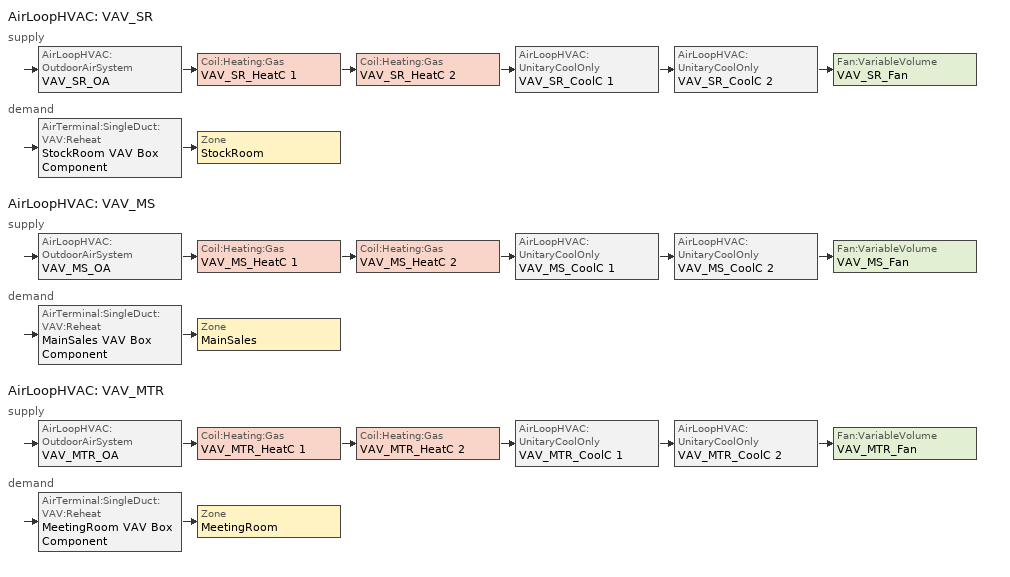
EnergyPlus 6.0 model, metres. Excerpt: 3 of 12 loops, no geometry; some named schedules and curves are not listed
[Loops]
AirLoopHVAC 'VAV_SR'
 supply: AirLoopHVAC:OutdoorAirSystem 'VAV_SR_OA' > Coil:Heating:Gas 'VAV_SR_HeatC 1' > Coil:Heating:Gas 'VAV_SR_HeatC 2' > AirLoopHVAC:UnitaryCoolOnly 'VAV_SR_CoolC 1' > AirLoopHVAC:UnitaryCoolOnly 'VAV_SR_CoolC 2' > Fan:VariableVolume 'VAV_SR_Fan'
 demand: AirTerminal:SingleDuct:VAV:Reheat 'StockRoom VAV Box Component' > Zone 'StockRoom'
AirLoopHVAC 'VAV_MS'
 supply: AirLoopHVAC:OutdoorAirSystem 'VAV_MS_OA' > Coil:Heating:Gas 'VAV_MS_HeatC 1' > Coil:Heating:Gas 'VAV_MS_HeatC 2' > AirLoopHVAC:UnitaryCoolOnly 'VAV_MS_CoolC 1' > AirLoopHVAC:UnitaryCoolOnly 'VAV_MS_CoolC 2' > Fan:VariableVolume 'VAV_MS_Fan'
 demand: AirTerminal:SingleDuct:VAV:Reheat 'MainSales VAV Box Component' > Zone 'MainSales'
AirLoopHVAC 'VAV_MTR'
 supply: AirLoopHVAC:OutdoorAirSystem 'VAV_MTR_OA' > Coil:Heating:Gas 'VAV_MTR_HeatC 1' > Coil:Heating:Gas 'VAV_MTR_HeatC 2' > AirLoopHVAC:UnitaryCoolOnly 'VAV_MTR_CoolC 1' > AirLoopHVAC:UnitaryCoolOnly 'VAV_MTR_CoolC 2' > Fan:VariableVolume 'VAV_MTR_Fan'
 demand: AirTerminal:SingleDuct:VAV:Reheat 'MeetingRoom VAV Box Component' > Zone 'MeetingRoom'
[ComponentCost:LineItem]
Name | Line Item Type | Item | Cost per Each | Quantity | Cost per Unit of Output Capacity
Infiltration:StockRoom | General | StockRoom | 1 | 0
People:StockRoom | General | StockRoom | 1 | 14.9667
LIGHTING EQUIP:StockRoom | Lights | StockRoom |  |  | 1
ElectricEquipment:StockRoom:PlugMisc | General | StockRoom | 1 | 2.5293
Infiltration:MainSales | General | MainSales | 1 | 0
People:MainSales | General | MainSales | 1 | 174.1946
LIGHTING EQUIP:MainSales | Lights | MainSales |  |  | 1
ElectricEquipment:MainSales:PlugMisc | General | MainSales | 1 | 8.7097
Infiltration:MeetingRoom | General | MeetingRoom | 1 | 0
People:MeetingRoom | General | MeetingRoom | 1 | 37.5003
LIGHTING EQUIP:MeetingRoom | Lights | MeetingRoom |  |  | 1
ElectricEquipment:MeetingRoom:PlugMisc | General | MeetingRoom | 1 | 0.4215
[Sizing:Zone] Zone Cooling Design Supply Air Temperature {C}=14; Zone Heating Design Supply Air Temperature {C}=40; Zone Cooling Design Supply Air Humidity Ratio {kg-H20/kg-air}=0.0085; Zone Heating Design Supply Air Humidity Ratio {kg-H20/kg-air}=0.008; Outdoor Air Method=Flow/Zone; Outside Air Flow per Person {(m3/s)/person}=0; Outside Air Flow per Zone Floor Area {(m3/s)/m2}=0; Cooling Design Air Flow Method {Flow/Zone | DesignDay | DesignDayWithLimit}=DesignDay; Cooling Minimum Air Flow Fraction=0; Heating Design Air Flow Method {Flow/Zone | DesignDay}=DesignDay; Heating Design Air Flow Rate=0
Name | Outside Air Flow per Zone {m3/s}
StockRoom | 0.255019
MainSales | 2.26152
MeetingRoom | 0.109752
[ZoneControl:Thermostat] Control Type Schedule=Dual Zone Control Type Sched
Name | Zone | Control 1
StockRoom Thermostat | StockRoom | StockRoom DualSPSched
MainSales Thermostat | MainSales | MainSales DualSPSched
MeetingRoom Thermostat | MeetingRoom | MeetingRoom DualSPSched
[ThermostatSetpoint:DualSetpoint] Heating Setpoint Temperature Schedule=HtgSetP_Sch; Cooling Setpoint Temperature Schedule=ClgSetP_Sch
StockRoom DualSPSched; MainSales DualSPSched; MeetingRoom DualSPSched
[Zone equipment]
StockRoom: StockRoom VAV Box Component, StockRoom PTAC, StockRoom OA Unit
MainSales: MainSales VAV Box Component, MainSales PTAC, MainSales OA Unit
MeetingRoom: MeetingRoom VAV Box Component, MeetingRoom PTAC, MeetingRoom OA Unit
[AirTerminal:SingleDuct:VAV:Reheat] Availability Schedule=ALWAYS_ON; Maximum Air Flow Rate {m3/s}=AUTOSIZE; Zone Minimum Air Flow Input Method=Scheduled; Minimum Air Flow Fraction Schedule=MIN_FLOW_FRAC_SCH; Maximum Hot Water or Steam Flow Rate {m3/s}=AUTOSIZE; Minimum Hot Water or Steam Flow Rate {m3/s}=0; Convergence Tolerance=0.001; Damper Heating Action=Reverse; Maximum Flow per Zone Floor Area during Reheat {m3/s-m2}=AUTOCALCULATE; Maximum Flow Fraction During Reheat=AUTOCALCULATE; Maximum Reheat Air Temperature {C}=50
Name | Reheat Coil
StockRoom VAV Box Component | StockRoom VAV Box Reheat Coil
MainSales VAV Box Component | MainSales VAV Box Reheat Coil
MeetingRoom VAV Box Component | MeetingRoom VAV Box Reheat Coil
[Coil:Heating:Electric] Availability Schedule=ALWAYS_ON; Efficiency=1; Nominal Capacity {W}=AUTOSIZE
StockRoom VAV Box Reheat Coil; MainSales VAV Box Reheat Coil; MeetingRoom VAV Box Reheat Coil
[ZoneHVAC:PackagedTerminalAirConditioner] Supply Air Flow Rate During Cooling Operation=AUTOSIZE; Supply Air Flow Rate During Heating Operation=AUTOSIZE; Supply Air Flow Rate When No Cooling or Heating is Needed=AUTOSIZE; Outdoor Air Flow Rate During Cooling Operation=0; Outdoor Air Flow Rate During Heating Operation=0; Outdoor Air Flow Rate When No Cooling or Heating is Needed=0; Fan Placement=DrawThrough; Supply Air Fan Operating Mode Schedule=ALWAYS_ON
Name | Availability Schedule | Supply Air Fan | Heating Coil | Cooling Coil
StockRoom PTAC | StockRoom_PTAC_Fan_Sch | StockRoom PTACFan | StockRoom PTAC Heat Coil | StockRoom PTAC DX Coil
MainSales PTAC | MainSales_PTAC_Fan_Sch | MainSales PTACFan | MainSales PTAC Heat Coil | MainSales PTAC DX Coil
MeetingRoom PTAC | MeetingRoom_PTAC_Fan_Sch | MeetingRoom PTACFan | MeetingRoom PTAC Heat Coil | MeetingRoom PTAC DX Coil
[Fan:ConstantVolume] Availability Schedule=ALWAYS_ON; Fan Efficiency=0.516; Maximum Flow Rate {m3/s}=AUTOSIZE; Motor Efficiency=0.85; Motor In Airstream Fraction=1
Name | Pressure Rise {Pa}
StockRoom PTACFan; MeetingRoom PTACFan | 825
MainSales PTACFan | 550
[Coil:Cooling:DX:SingleSpeed] Availability Schedule=ALWAYS_ON; Rated Total Cooling Capacity {W}=AUTOSIZE; Rated Sensible Heat Ratio=AUTOSIZE; Rated COP=4; Rated Air Flow Rate {m3/s}=AUTOSIZE; Rated Evaporator Fan Power Per Volume Flow Rate {W/(m3/s)}=773.3; Nominal Time for Condensate Removal to Begin {s}=1000; Ratio of Initial Moisture Evaporation Rate and Steady State Latent Capacity=1.5; Maximum Cycling Rate {cycles/hr}=3; Latent Capacity Time Constant {s}=45; Condenser Type=AirCooled
Name | Total Cooling Capacity Function of Temperature Curve | Total Cooling Capacity Function of Flow Fraction Curve | Energy Input Ratio Function of Temperature Curve | Energy Input Ratio Function of Flow Fraction Curve | Part Load Fraction Correlation Curve
StockRoom PTAC DX Coil | StockRoom PTAC_ClgCapFuncTempCurve | StockRoom PTAC_ClgCapFuncFlowFracCurve | StockRoom PTAC_ClgEirFuncTempCurve | StockRoom PTAC_ClgEirFuncFlowFracCurve | StockRoom PTAC_ClgPlrCurve
MainSales PTAC DX Coil | MainSales PTAC_ClgCapFuncTempCurve | MainSales PTAC_ClgCapFuncFlowFracCurve | MainSales PTAC_ClgEirFuncTempCurve | MainSales PTAC_ClgEirFuncFlowFracCurve | MainSales PTAC_ClgPlrCurve
MeetingRoom PTAC DX Coil | MeetingRoom PTAC_ClgCapFuncTempCurve | MeetingRoom PTAC_ClgCapFuncFlowFracCurve | MeetingRoom PTAC_ClgEirFuncTempCurve | MeetingRoom PTAC_ClgEirFuncFlowFracCurve | MeetingRoom PTAC_ClgPlrCurve
[Coil:Heating:Gas] Availability Schedule=ALWAYS_ON; Gas Burner Efficiency=0.8; Nominal Capacity {W}=AUTOSIZE
StockRoom PTAC Heat Coil; StockRoom OA Unit Heating Coil; MainSales PTAC Heat Coil; MainSales OA Unit Heating Coil; MeetingRoom PTAC Heat Coil; MeetingRoom OA Unit Heating Coil; VAV_SR_HeatC 1; VAV_SR_HeatC 2; VAV_MS_HeatC 1; VAV_MS_HeatC 2; VAV_MTR_HeatC 1; VAV_MTR_HeatC 2
[ZoneHVAC:OutdoorAirUnit] Supply Fan Placement {BlowThrough | DrawThrough}=BlowThrough; Unit Control Type {NeutralControl | TemperatureControl}=NeutralControl
Name | Availability Schedule | Zone | Outdoor Air Flow Rate {m3/s} | Outdoor Air Schedule | Supply Fan | Exhaust Fan | Exhaust Air Flow Rate {m3/s} | Exhaust Air Schedule | Outdoor Air Unit List
StockRoom OA Unit | StockRoom_PTAC_Fan_Sch | StockRoom | 0.255019 | MinOA_Sched | StockRoom OA Unit Supply Fan | StockRoom OA Unit Exhaust Fan | 0.255019 | MinOA_Sched | StockRoom OA Unit OA Unit Equip List
MainSales OA Unit | MainSales_PTAC_Fan_Sch | MainSales | 2.26152 | MinOA_DCV_SalesVestRest_Sch | MainSales OA Unit Supply Fan | MainSales OA Unit Exhaust Fan | 2.26152 | MinOA_DCV_SalesVestRest_Sch | MainSales OA Unit OA Unit Equip List
MeetingRoom OA Unit | MeetingRoom_PTAC_Fan_Sch | MeetingRoom | 0.109752 | MinOA_DCV_Meeting_Sch | MeetingRoom OA Unit Supply Fan | MeetingRoom OA Unit Exhaust Fan | 0.109752 | MinOA_DCV_Meeting_Sch | MeetingRoom OA Unit OA Unit Equip List
[ZoneHVAC:OutdoorAirUnit:EquipmentList] Component 1 Type=Coil:Heating:Gas
Name | Component 1
StockRoom OA Unit OA Unit Equip List | StockRoom OA Unit Heating Coil
MainSales OA Unit OA Unit Equip List | MainSales OA Unit Heating Coil
MeetingRoom OA Unit OA Unit Equip List | MeetingRoom OA Unit Heating Coil
[Fan:VariableVolume] Maximum Flow Rate {m3/s}=AUTOSIZE; Fan Power Minimum Flow Rate Input Method {Fraction | FixedFlowRate}=Fraction; Fan Power Minimum Flow Fraction=0.6; Motor In Airstream Fraction=1; Fan Coefficient 1=0.0407599; Fan Coefficient 2=0.088045; Fan Coefficient 3=-0.0729261; Fan Coefficient 4=0.94374; Fan Coefficient 5=0
Name | Availability Schedule | Fan Efficiency | Pressure Rise {Pa} | Motor Efficiency
StockRoom OA Unit Supply Fan; StockRoom OA Unit Exhaust Fan; MainSales OA Unit Supply Fan; MainSales OA Unit Exhaust Fan; MeetingRoom OA Unit Supply Fan; MeetingRoom OA Unit Exhaust Fan | ALWAYS_ON | 1 | 0 | 0.9
VAV_SR_Fan | VAV_SR_Fan_Sch | 0.516 | 825 | 0.93
VAV_MS_Fan | VAV_MS_Fan_Sch | 0.516 | 550 | 0.93
VAV_MTR_Fan | VAV_MtR_Fan_Sch | 0.516 | 825 | 0.93
[AirLoopHVAC] Design Supply Air Flow Rate {m3/s}=AUTOSIZE
VAV_SR; VAV_MS; VAV_MTR
[SetpointManager:MixedAir]
Name | Control Variable | Setpoint Node or NodeList | Control Variable {Temperature}
VAV_SR_HeatC 1 MixedAir Manager | Temperature | VAV_SR_HeatC 1-VAV_SR_HeatC 2Node
VAV_SR_HeatC 2 MixedAir Manager | Temperature | VAV_SR_HeatC 2-VAV_SR_CoolC 1Node
VAV_SR_CoolC 1 SAT Manager |  | VAV_SR_CoolC 1-VAV_SR_CoolC 2Node | Temperature
VAV_SR_OAMixed Air Temp Manager | Temperature | VAV_SR_OA-VAV_SR_HeatC 1Node
VAV_MS_HeatC 1 MixedAir Manager | Temperature | VAV_MS_HeatC 1-VAV_MS_HeatC 2Node
VAV_MS_HeatC 2 MixedAir Manager | Temperature | VAV_MS_HeatC 2-VAV_MS_CoolC 1Node
VAV_MS_CoolC 1 SAT Manager |  | VAV_MS_CoolC 1-VAV_MS_CoolC 2Node | Temperature
VAV_MS_OAMixed Air Temp Manager | Temperature | VAV_MS_OA-VAV_MS_HeatC 1Node
VAV_MTR_HeatC 1 MixedAir Manager | Temperature | VAV_MTR_HeatC 1-VAV_MTR_HeatC 2Node
VAV_MTR_HeatC 2 MixedAir Manager | Temperature | VAV_MTR_HeatC 2-VAV_MTR_CoolC 1Node
VAV_MTR_CoolC 1 SAT Manager |  | VAV_MTR_CoolC 1-VAV_MTR_CoolC 2Node | Temperature
VAV_MTR_OAMixed Air Temp Manager | Temperature | VAV_MTR_OA-VAV_MTR_HeatC 1Node
[Sizing:System] Type Of Load To Size On=Sensible; Design Outdoor Air Flow Rate {m3/s}=AUTOSIZE; Minimum System Air Flow Ratio=0.3; Preheat Design Temperature {C}=7; Preheat Design Humidity Ratio {kg-H2O/kg-air}=0.008; Precool Design Temperature {C}=12.8; Precool Design Humidity Ratio {kg-H2O/kg-air}=0.008; Central Cooling Design Supply Air Temperature {C}=12.8; Central Heating Design Supply Air Temperature {C}=16.7; Sizing Option {Coincident | NonCoincident}=NonCoincident; 100% Outdoor Air in Cooling {Yes | No}=No; 100% Outdoor Air in Heating {Yes | No}=No; Central Cooling Design Supply Air Humidity Ratio {kg-H2O/kg-air}=0.0085; Central Heating Design Supply Air Humidity Ratio {kg-H2O/kg-air}=0.008; Cooling Design Air Flow Method=DesignDay; Cooling Design Air Flow Rate {m3/s}=0; Heating Design Air Flow Method=DesignDay; Heating Design Air Flow Rate {m3/s}=0
VAV_SR; VAV_MS; VAV_MTR
[Controller:OutdoorAir] Minimum Outdoor Air Flow Rate {m3/s}=AUTOSIZE; Maximum Outdoor Air Flow Rate {m3/s}=AUTOSIZE; Economizer Control Type=DifferentialEnthalpy; Economizer Control Action Type=ModulateFlow; Economizer Maximum Limit Dry-Bulb Temperature {C}=28; Economizer Maximum Limit Enthalpy {J/kg}=64000; Economizer Minimum Limit Dry-Bulb Temperature {C}=-100; Lockout Type=NoLockout; Minimum Limit Type=FixedMinimum; High Humidity Control=No; Heat Recovery Bypass Control Type=BypassWhenOAFlowGreaterThanMinimum
Name | Minimum Outdoor Air Schedule
VAV_SR_OA_Controller | MinOA_Sched
VAV_MS_OA_Controller | MinOA_DCV_SalesVestRest_Sch
VAV_MTR_OA_Controller | MinOA_DCV_Meeting_Sch
[AirLoopHVAC:UnitaryCoolOnly] Availability Schedule=ALWAYS_ON
Name | Cooling Coil
VAV_SR_CoolC 1 | VAV_SR_CoolC 1 DXCoil
VAV_SR_CoolC 2 | VAV_SR_CoolC 2 DXCoil
VAV_MS_CoolC 1 | VAV_MS_CoolC 1 DXCoil
VAV_MS_CoolC 2 | VAV_MS_CoolC 2 DXCoil
VAV_MTR_CoolC 1 | VAV_MTR_CoolC 1 DXCoil
VAV_MTR_CoolC 2 | VAV_MTR_CoolC 2 DXCoil
[Coil:Cooling:DX:TwoSpeed] Availability Schedule=ALWAYS_ON; Rated High Speed Total Cooling Capacity {W}=AUTOSIZE; Rated High Speed Sensible Heat Ratio=AUTOSIZE; Rated High Speed COP=3; Rated High Speed Air Flow Rate {m3/s}=AUTOSIZE; Rated Low Speed Total Cooling Capacity {W}=AUTOSIZE; Rated Low Speed Sensible Heat Ratio=0.69; Rated Low Speed COP=3; Rated Low Speed Air Flow Rate=AUTOSIZE; Condenser Type=AirCooled; Basin Heater Capacity {W/K}=10; Basin Heater Setpoint Temperature {C}=2
Name | Total Cooling Capacity Function of Temperature Curve | Total Cooling Capacity Function of Flow Fraction Curve | Energy Input Ratio Function of Temperature Curve | Energy Input Ratio Function of Flow Fraction Curve | Part Load Fraction Correlation Curve | Low Speed Total Cooling Capacity Function of Temperature Curve | Low Speed Energy Input Ratio Function of Temperature Curve
VAV_SR_CoolC 1 DXCoil | VAV_SR_CoolC 1_ClgCapFuncTempCurve | VAV_SR_CoolC 1_ClgCapFuncFlowFracCurve | VAV_SR_CoolC 1_ClgEirFuncTempCurve | VAV_SR_CoolC 1_ClgEirFuncFlowFracCurve | VAV_SR_CoolC 1_ClgPlrCurve | VAV_SR_CoolC 1_ClgLowSpdCapFuncTempCurve | VAV_SR_CoolC 1_ClgLowSpdEirFuncTempCurve
VAV_SR_CoolC 2 DXCoil | VAV_SR_CoolC 2_ClgCapFuncTempCurve | VAV_SR_CoolC 2_ClgCapFuncFlowFracCurve | VAV_SR_CoolC 2_ClgEirFuncTempCurve | VAV_SR_CoolC 2_ClgEirFuncFlowFracCurve | VAV_SR_CoolC 2_ClgPlrCurve | VAV_SR_CoolC 2_ClgLowSpdCapFuncTempCurve | VAV_SR_CoolC 2_ClgLowSpdEirFuncTempCurve
VAV_MS_CoolC 1 DXCoil | VAV_MS_CoolC 1_ClgCapFuncTempCurve | VAV_MS_CoolC 1_ClgCapFuncFlowFracCurve | VAV_MS_CoolC 1_ClgEirFuncTempCurve | VAV_MS_CoolC 1_ClgEirFuncFlowFracCurve | VAV_MS_CoolC 1_ClgPlrCurve | VAV_MS_CoolC 1_ClgLowSpdCapFuncTempCurve | VAV_MS_CoolC 1_ClgLowSpdEirFuncTempCurve
VAV_MS_CoolC 2 DXCoil | VAV_MS_CoolC 2_ClgCapFuncTempCurve | VAV_MS_CoolC 2_ClgCapFuncFlowFracCurve | VAV_MS_CoolC 2_ClgEirFuncTempCurve | VAV_MS_CoolC 2_ClgEirFuncFlowFracCurve | VAV_MS_CoolC 2_ClgPlrCurve | VAV_MS_CoolC 2_ClgLowSpdCapFuncTempCurve | VAV_MS_CoolC 2_ClgLowSpdEirFuncTempCurve
VAV_MTR_CoolC 1 DXCoil | VAV_MTR_CoolC 1_ClgCapFuncTempCurve | VAV_MTR_CoolC 1_ClgCapFuncFlowFracCurve | VAV_MTR_CoolC 1_ClgEirFuncTempCurve | VAV_MTR_CoolC 1_ClgEirFuncFlowFracCurve | VAV_MTR_CoolC 1_ClgPlrCurve | VAV_MTR_CoolC 1_ClgLowSpdCapFuncTempCurve | VAV_MTR_CoolC 1_ClgLowSpdEirFuncTempCurve
VAV_MTR_CoolC 2 DXCoil | VAV_MTR_CoolC 2_ClgCapFuncTempCurve | VAV_MTR_CoolC 2_ClgCapFuncFlowFracCurve | VAV_MTR_CoolC 2_ClgEirFuncTempCurve | VAV_MTR_CoolC 2_ClgEirFuncFlowFracCurve | VAV_MTR_CoolC 2_ClgPlrCurve | VAV_MTR_CoolC 2_ClgLowSpdCapFuncTempCurve | VAV_MTR_CoolC 2_ClgLowSpdEirFuncTempCurve
[EnergyManagementSystem:Sensor]
VAV_SR_RA_Enth: VAV_SR Supply Equipment Inlet Node; System Node Enthalpy
VAV_SR_Heat_Load: StockRoom; Zone/Sys Sensible Load to Heating Setpoint Predicted
VAV_SR_FanFraction: StockRoom VAV Box Component; VAV Terminal Damper Position
VAV_SR_MinFlowFraction: StockRoom VAV Box Component; VAV Terminal Minimum Air Flow Fraction
StockRoom_RH: StockRoom; Zone Air Relative Humidity
StockRoom_Tdb: StockRoom; Zone/Sys Air Temperature
VAV_MS_RA_Enth: VAV_MS Supply Equipment Inlet Node; System Node Enthalpy
VAV_MS_Heat_Load: MainSales; Zone/Sys Sensible Load to Heating Setpoint Predicted
VAV_MS_FanFraction: MainSales VAV Box Component; VAV Terminal Damper Position
VAV_MS_MinFlowFraction: MainSales VAV Box Component; VAV Terminal Minimum Air Flow Fraction
MainSales_RH: MainSales; Zone Air Relative Humidity
MainSales_Tdb: MainSales; Zone/Sys Air Temperature
VAV_MTR_RA_Enth: VAV_MTR Supply Equipment Inlet Node; System Node Enthalpy
VAV_MTR_Heat_Load: MeetingRoom; Zone/Sys Sensible Load to Heating Setpoint Predicted
VAV_MTR_FanFraction: MeetingRoom VAV Box Component; VAV Terminal Damper Position
VAV_MTR_MinFlowFraction: MeetingRoom VAV Box Component; VAV Terminal Minimum Air Flow Fraction
MeetingRoom_RH: MeetingRoom; Zone Air Relative Humidity
MeetingRoom_Tdb: MeetingRoom; Zone/Sys Air Temperature
[EnergyManagementSystem:TrendVariable]
VAV_SR_FanFractionLog: VAV_SR_FanFraction; 4
VAV_MS_FanFractionLog: VAV_MS_FanFraction; 4
VAV_MTR_FanFractionLog: VAV_MTR_FanFraction; 4
[Schedule:Compact]
Always_On; MainSales_PTAC_Fan_Sch; StockRoom_PTAC_Fan_Sch; MeetingRoom_PTAC_Fan_Sch: Fraction, Through: 12/31, For: AllDays, Until: 24:00, 1
MinOA_Sched: On/Off, Through: 12/31, For: Weekdays Saturday, Until: 06:00, 0, Until: 24:00, 1, For: Sunday, Until: 06:00, 0, Until: 22:00, 1, Until: 24:00, 0, For: SummerDesignDay, Until: 06:00, 0, Until: 24:00, 1, For: WinterDesignDay, Until: 06:00, 0, Until: 24:00, 1, For: AllOtherDays, Until: 24:00, 0
Dual Zone Control Type Sched: Control Type, Through: 12/31, For: AllDays, Until: 24:00, 4
Min_Flow_Frac_Sch: Fraction, Through: 12/31, For: Weekdays Saturday, Until: 06:00, 0, Until: 24:00, 0.3, For: Sunday, Until: 06:00, 0, Until: 22:00, 0.3, Until: 24:00, 0, For: SummerDesignDay, Until: 06:00, 0, Until: 24:00, 0.3, For: WinterDesignDay, Until: 06:00, 0, Until: 24:00, 0.3, For: AllOtherDays, Until: 24:00, 0
MinOA_DCV_SalesVestRest_Sch: Fraction, Through: 11/30, For: Weekdays, Until: 06:00, 0, Until: 08:00, 0.761414, Until: 09:00, 0.829581, Until: 11:00, 0.863665, Until: 13:00, 0.897749, Until: 17:00, 0.863665, Until: 19:00, 0.897749, Until: 21:00, 0.863665, Until: 22:00, 0.829581, Until: 24:00, 0.761414, For: Saturday, Until: 06:00, 0, Until: 08:00, 0.761414, Until: 09:00, 0.829581, Until: 11:00, 0.863665, Until: 19:00, 0.897749, Until: 21:00, 0.863665, Until: 22:00, 0.829581, Until: 24:00, 0.761414, For: Sunday, Until: 06:00, 0, Until: 08:00, 0.761414, Until: 09:00, 0.829581, Until: 11:00, 0.863665, Until: 17:00, 0.897749, Until: 19:00, 0.863665, Until: 20:00, 0.829581, Until: 22:00, 0.761414, Until: 24:00, 0, For: SummerDesignDay, Until: 06:00, 0, Until: 24:00, 1, For: WinterDesignDay, Until: 06:00, 0, Until: 24:00, 1, For: AllOtherDays, Until: 24:00, 0, Through: 12/31, For: Weekdays, Until: 06:00, 0, Until: 08:00, 0.795497, Until: 09:00, 0.863665, Until: 11:00, 0.931832, Until: 13:00, 1, Until: 17:00, 0.931832, Until: 19:00, 1, Until: 21:00, 0.931832, Until: 22:00, 0.863665, Until: 24:00, 0.795497, For: Saturday, Until: 06:00, 0, Until: 08:00, 0.795497, Until: 09:00, 0.863665, Until: 11:00, 0.931832, Until: 19:00, 1, Until: 21:00, 0.931832, Until: 22:00, 0.863665, Until: 24:00, 0.795497, For: Sunday, Until: 06:00, 0, Until: 08:00, 0.795497, Until: 09:00, 0.863665, Until: 11:00, 0.931832, Until: 17:00, 1, Until: 19:00, 0.931832, Until: 20:00, 0.863665, Until: 22:00, 0.795497, Until: 24:00, 0, For: SummerDesignDay, Until: 06:00, 0, Until: 24:00, 1, For: WinterDesignDay, Until: 06:00, 0, Until: 24:00, 1, For: AllOtherDays, Until: 24:00, 0
[Curve:Biquadratic] Minimum Value of x=17; Maximum Value of x=22; Minimum Value of y=13; Maximum Value of y=46
Name | Coefficient1 Constant | Coefficient2 x | Coefficient3 x**2 | Coefficient4 y | Coefficient5 y**2 | Coefficient6 x*y
StockRoom PTAC_ClgCapFuncTempCurve; MainSales PTAC_ClgCapFuncTempCurve; MeetingRoom PTAC_ClgCapFuncTempCurve | 0.942588 | 0.00954335 | 0.00068377 | -0.0110427 | 5.249e-06 | -9.72e-06
StockRoom PTAC_ClgEirFuncTempCurve; MainSales PTAC_ClgEirFuncTempCurve; MeetingRoom PTAC_ClgEirFuncTempCurve | 0.342414 | 0.034885 | -0.0006237 | 0.00497722 | 0.000437951 | -0.000728028
[Curve:Quadratic]
Name | Coefficient1 Constant | Coefficient2 x | Coefficient3 x**2 | Minimum Value of x | Maximum Value of x
StockRoom PTAC_ClgCapFuncFlowFracCurve; MainSales PTAC_ClgCapFuncFlowFracCurve; MeetingRoom PTAC_ClgCapFuncFlowFracCurve | 0.8 | 0.2 | 0 | 0.5 | 1.5
StockRoom PTAC_ClgEirFuncFlowFracCurve; MainSales PTAC_ClgEirFuncFlowFracCurve; MeetingRoom PTAC_ClgEirFuncFlowFracCurve | 1.1552 | -0.1808 | 0.0256 | 0.5 | 1.5
StockRoom PTAC_ClgPlrCurve; MainSales PTAC_ClgPlrCurve; MeetingRoom PTAC_ClgPlrCurve | 0.85 | 0.15 | 0 | 0 | 1
